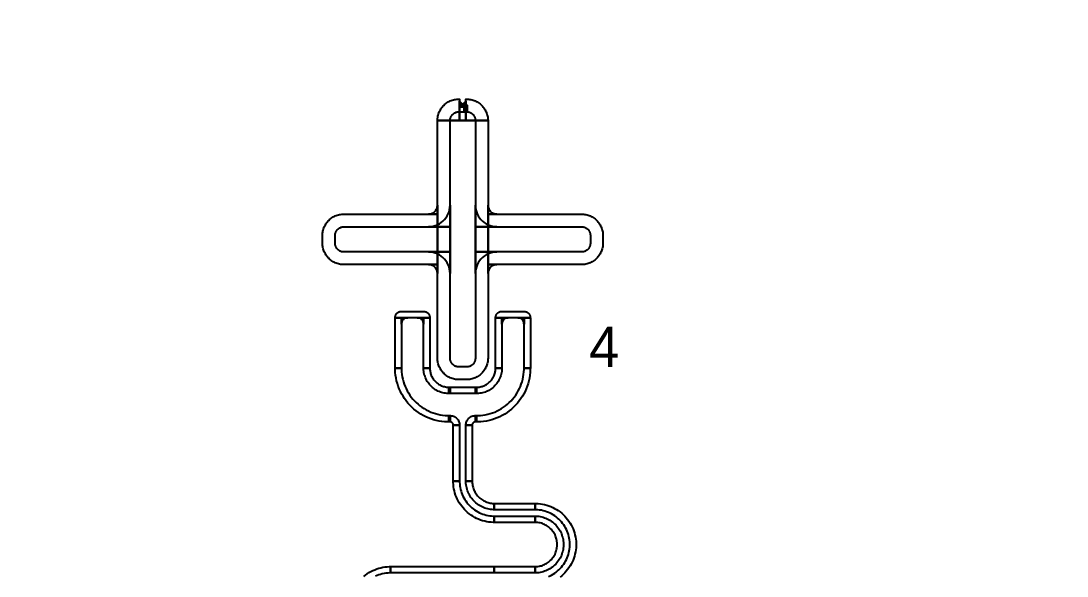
# Model space of a CAD drawing. Extents: x -50000 to 50000, y -50000 to 50000.
# Drawn here: x -27194 to -25538, y -31505 to -30626 of the extents above; entities that cross this region are included whole.
import ezdxf

# ---------------------------------------------------------------- set-up
doc = ezdxf.new("R2010")
doc.units = 0
for name, color, linetype in [('BASEMETAL', 3, 'CONTINUOUS'), ('FRAME', 14, 'CONTINUOUS'), ('SECONDLAYER', 7, 'CONTINUOUS')]:
    doc.layers.add(name, color=color, linetype=linetype)

# ---------------------------------------------------------------- blocks, each defined once
blk = doc.blocks.new('CHIP_QSEARCH')
at = {"layer": 'BASEMETAL'}
for points in [[(2165, 5116), (2165.047, 5117.779), (2165.186, 5119.554), (2165.419, 5121.319), (2165.743, 5123.069), (2166.159, 5124.8), (2166.664, 5126.507), (2167.258, 5128.185), (2167.939, 5129.829), (2168.706, 5131.436), (2169.555, 5133), (2170.485, 5134.518), (2171.493, 5135.985), (2172.577, 5137.397), (2173.733, 5138.75), (2174.958, 5140.042), (2176.25, 5141.267), (2177.603, 5142.423), (2179.015, 5143.507), (2180.482, 5144.515), (2182, 5145.445), (2183.564, 5146.294), (2185.171, 5147.061), (2186.815, 5147.742), (2188.493, 5148.336), (2190.2, 5148.841), (2191.931, 5149.257), (2193.681, 5149.581), (2195.446, 5149.814), (2197.221, 5149.953), (2199, 5150), (2200, 5150), (2200, 5116)], [(2210, 5116), (2210, 5150), (2211, 5150), (2212.779, 5149.953), (2214.554, 5149.814), (2216.319, 5149.581), (2218.069, 5149.257), (2219.8, 5148.841), (2221.507, 5148.336), (2223.185, 5147.742), (2224.829, 5147.061), (2226.436, 5146.294), (2228, 5145.445), (2229.518, 5144.515), (2230.985, 5143.507), (2232.397, 5142.423), (2233.75, 5141.267), (2235.042, 5140.042), (2236.267, 5138.75), (2237.423, 5137.397), (2238.507, 5135.985), (2239.515, 5134.518), (2240.445, 5133), (2241.294, 5131.436), (2242.061, 5129.829), (2242.742, 5128.185), (2243.336, 5126.507), (2243.841, 5124.8), (2244.257, 5123.069), (2244.581, 5121.319), (2244.814, 5119.554), (2244.953, 5117.779), (2245, 5116)], [(2200, 5142.5), (2200, 5146.5), (2204.3, 5142.5)], [(2200, 5137.5), (2200, 5142.5), (2204.3, 5142.5), (2204.3, 5137.5)], [(2200, 5116), (2200, 5137.5), (2210, 5137.5), (2210, 5116)], [(2205.7, 5142.5), (2210, 5146.5), (2210, 5142.5)], [(2205.7, 5137.5), (2205.7, 5142.5), (2210, 5142.5), (2210, 5137.5)], [(2199, 4706), (2197.221, 4706.047), (2195.446, 4706.186), (2193.681, 4706.419), (2191.931, 4706.743), (2190.2, 4707.159), (2188.493, 4707.664), (2186.815, 4708.258), (2185.171, 4708.939), (2183.564, 4709.706), (2182, 4710.555), (2180.482, 4711.485), (2179.015, 4712.493), (2177.603, 4713.577), (2176.25, 4714.733), (2174.958, 4715.958), (2173.733, 4717.25), (2172.577, 4718.603), (2171.493, 4720.015), (2170.485, 4721.482), (2169.555, 4723), (2168.706, 4724.564), (2167.939, 4726.171), (2167.258, 4727.815), (2166.664, 4729.493), (2166.159, 4731.2), (2165.743, 4732.931), (2165.419, 4734.681), (2165.186, 4736.446), (2165.047, 4738.221), (2165, 4740), (2165, 5116), (2245, 5116), (2245, 4740), (2244.953, 4738.221), (2244.814, 4736.446), (2244.581, 4734.681), (2244.257, 4732.931), (2243.841, 4731.2), (2243.336, 4729.493), (2242.742, 4727.815), (2242.061, 4726.171), (2241.294, 4724.564), (2240.445, 4723), (2239.515, 4721.482), (2238.507, 4720.015), (2237.423, 4718.603), (2236.267, 4717.25), (2235.042, 4715.958), (2233.75, 4714.733), (2232.397, 4713.577), (2230.985, 4712.493), (2229.518, 4711.485), (2228, 4710.555), (2226.436, 4709.706), (2224.829, 4708.939), (2223.185, 4708.258), (2221.507, 4707.664), (2219.8, 4707.159), (2218.069, 4706.743), (2216.319, 4706.419), (2214.554, 4706.186), (2212.779, 4706.047), (2211, 4706)], [(2017, 4888), (2015.221, 4888.047), (2013.446, 4888.186), (2011.681, 4888.419), (2009.931, 4888.743), (2008.2, 4889.159), (2006.493, 4889.664), (2004.815, 4890.258), (2003.171, 4890.939), (2001.564, 4891.706), (2000, 4892.555), (1998.482, 4893.485), (1997.015, 4894.493), (1995.603, 4895.577), (1994.25, 4896.733), (1992.958, 4897.958), (1991.733, 4899.25), (1990.577, 4900.603), (1989.493, 4902.015), (1988.485, 4903.482), (1987.555, 4905), (1986.706, 4906.564), (1985.939, 4908.171), (1985.258, 4909.815), (1984.664, 4911.493), (1984.159, 4913.2), (1983.743, 4914.931), (1983.419, 4916.681), (1983.186, 4918.446), (1983.047, 4920.221), (1983, 4922), (1983, 4934), (1983.047, 4935.779), (1983.186, 4937.554), (1983.419, 4939.319), (1983.743, 4941.069), (1984.159, 4942.8), (1984.664, 4944.507), (1985.258, 4946.185), (1985.939, 4947.829), (1986.706, 4949.436), (1987.555, 4951), (1988.485, 4952.518), (1989.493, 4953.985), (1990.577, 4955.397), (1991.733, 4956.75), (1992.958, 4958.042), (1994.25, 4959.267), (1995.603, 4960.423), (1997.015, 4961.507), (1998.482, 4962.515), (2000, 4963.445), (2001.564, 4964.294), (2003.171, 4965.061), (2004.815, 4965.742), (2006.493, 4966.336), (2008.2, 4966.841), (2009.931, 4967.257), (2011.681, 4967.581), (2013.446, 4967.814), (2015.221, 4967.953), (2017, 4968), (2165, 4968), (2165, 4888)], [(2151, 4968), (2152.463, 4968.077), (2153.911, 4968.306), (2155.326, 4968.685), (2156.694, 4969.21), (2158, 4969.876), (2159.229, 4970.674), (2160.368, 4971.596), (2161.404, 4972.632), (2162.326, 4973.771), (2163.124, 4975), (2163.79, 4976.306), (2164.315, 4977.674), (2164.694, 4979.089), (2164.923, 4980.537), (2165, 4982), (2165, 4968)], [(2245, 4968), (2245, 4982), (2245.077, 4980.537), (2245.306, 4979.089), (2245.685, 4977.674), (2246.21, 4976.306), (2246.876, 4975), (2247.674, 4973.771), (2248.596, 4972.632), (2249.632, 4971.596), (2250.771, 4970.674), (2252, 4969.876), (2253.306, 4969.21), (2254.674, 4968.685), (2256.089, 4968.306), (2257.537, 4968.077), (2259, 4968)], [(2245, 4888), (2245, 4968), (2393, 4968), (2394.779, 4967.953), (2396.554, 4967.814), (2398.319, 4967.581), (2400.069, 4967.257), (2401.8, 4966.841), (2403.507, 4966.336), (2405.185, 4965.742), (2406.829, 4965.061), (2408.436, 4964.294), (2410, 4963.445), (2411.518, 4962.515), (2412.985, 4961.507), (2414.397, 4960.423), (2415.75, 4959.267), (2417.042, 4958.042), (2418.267, 4956.75), (2419.423, 4955.397), (2420.507, 4953.985), (2421.515, 4952.518), (2422.445, 4951), (2423.294, 4949.436), (2424.061, 4947.829), (2424.742, 4946.185), (2425.336, 4944.507), (2425.841, 4942.8), (2426.257, 4941.069), (2426.581, 4939.319), (2426.814, 4937.554), (2426.953, 4935.779), (2427, 4934), (2427, 4922), (2426.953, 4920.221), (2426.814, 4918.446), (2426.581, 4916.681), (2426.257, 4914.931), (2425.841, 4913.2), (2425.336, 4911.493), (2424.742, 4909.815), (2424.061, 4908.171), (2423.294, 4906.564), (2422.445, 4905), (2421.515, 4903.482), (2420.507, 4902.015), (2419.423, 4900.603), (2418.267, 4899.25), (2417.042, 4897.958), (2415.75, 4896.733), (2414.397, 4895.577), (2412.985, 4894.493), (2411.518, 4893.485), (2410, 4892.555), (2408.436, 4891.706), (2406.829, 4890.939), (2405.185, 4890.258), (2403.507, 4889.664), (2401.8, 4889.159), (2400.069, 4888.743), (2398.319, 4888.419), (2396.554, 4888.186), (2394.779, 4888.047), (2393, 4888)], [(2165, 4874), (2164.923, 4875.463), (2164.694, 4876.911), (2164.315, 4878.326), (2163.79, 4879.694), (2163.124, 4881), (2162.326, 4882.229), (2161.404, 4883.368), (2160.368, 4884.404), (2159.229, 4885.326), (2158, 4886.124), (2156.694, 4886.79), (2155.326, 4887.315), (2153.911, 4887.694), (2152.463, 4887.923), (2151, 4888), (2165, 4888)], [(2245, 4874), (2245, 4888), (2259, 4888), (2257.537, 4887.923), (2256.089, 4887.694), (2254.674, 4887.315), (2253.306, 4886.79), (2252, 4886.124), (2250.771, 4885.326), (2249.632, 4884.404), (2248.596, 4883.368), (2247.674, 4882.229), (2246.876, 4881), (2246.21, 4879.694), (2245.685, 4878.326), (2245.306, 4876.911), (2245.077, 4875.463)], [(2098, 4804), (2098.014, 4804.523), (2098.055, 4805.045), (2098.123, 4805.564), (2098.219, 4806.079), (2098.341, 4806.588), (2098.489, 4807.09), (2098.664, 4807.584), (2098.865, 4808.067), (2099.09, 4808.54), (2099.34, 4809), (2099.613, 4809.446), (2099.91, 4809.878), (2100.229, 4810.293), (2100.569, 4810.691), (2100.929, 4811.071), (2101.309, 4811.431), (2101.707, 4811.771), (2102.122, 4812.09), (2102.554, 4812.387), (2103, 4812.66), (2103.46, 4812.91), (2103.933, 4813.135), (2104.416, 4813.336), (2104.91, 4813.511), (2105.412, 4813.659), (2105.921, 4813.781), (2106.436, 4813.877), (2106.955, 4813.945), (2107.477, 4813.986), (2108, 4814), (2143, 4814), (2143.523, 4813.986), (2144.045, 4813.945), (2144.564, 4813.877), (2145.079, 4813.781), (2145.588, 4813.659), (2146.09, 4813.511), (2146.584, 4813.336), (2147.067, 4813.135), (2147.54, 4812.91), (2148, 4812.66), (2148.446, 4812.387), (2148.878, 4812.09), (2149.293, 4811.771), (2149.691, 4811.431), (2150.071, 4811.071), (2150.431, 4810.691), (2150.771, 4810.293), (2151.09, 4809.878), (2151.387, 4809.446), (2151.66, 4809), (2151.91, 4808.54), (2152.135, 4808.067), (2152.336, 4807.584), (2152.511, 4807.09), (2152.659, 4806.588), (2152.781, 4806.079), (2152.877, 4805.564), (2152.945, 4805.045), (2152.986, 4804.523), (2153, 4804)], [(2098, 4724), (2098, 4804), (2108, 4804), (2108, 4724)], [(2108, 4794), (2108, 4804), (2118, 4804), (2116.955, 4803.945), (2115.921, 4803.781), (2114.91, 4803.511), (2113.933, 4803.135), (2113, 4802.66), (2112.122, 4802.09), (2111.309, 4801.431), (2110.569, 4800.691), (2109.91, 4799.878), (2109.34, 4799), (2108.865, 4798.067), (2108.489, 4797.09), (2108.219, 4796.079), (2108.055, 4795.045)], [(2143, 4794), (2142.945, 4795.045), (2142.781, 4796.079), (2142.511, 4797.09), (2142.135, 4798.067), (2141.66, 4799), (2141.09, 4799.878), (2140.431, 4800.691), (2139.691, 4801.431), (2138.878, 4802.09), (2138, 4802.66), (2137.067, 4803.135), (2136.09, 4803.511), (2135.079, 4803.781), (2134.045, 4803.945), (2133, 4804), (2143, 4804)], [(2143, 4724), (2143, 4804), (2153, 4804), (2153, 4724)], [(2257, 4804), (2257.014, 4804.523), (2257.055, 4805.045), (2257.123, 4805.564), (2257.219, 4806.079), (2257.341, 4806.588), (2257.489, 4807.09), (2257.664, 4807.584), (2257.865, 4808.067), (2258.09, 4808.54), (2258.34, 4809), (2258.613, 4809.446), (2258.91, 4809.878), (2259.229, 4810.293), (2259.569, 4810.691), (2259.929, 4811.071), (2260.309, 4811.431), (2260.707, 4811.771), (2261.122, 4812.09), (2261.554, 4812.387), (2262, 4812.66), (2262.46, 4812.91), (2262.933, 4813.135), (2263.416, 4813.336), (2263.91, 4813.511), (2264.412, 4813.659), (2264.921, 4813.781), (2265.436, 4813.877), (2265.955, 4813.945), (2266.477, 4813.986), (2267, 4814), (2302, 4814), (2302.523, 4813.986), (2303.045, 4813.945), (2303.564, 4813.877), (2304.079, 4813.781), (2304.588, 4813.659), (2305.09, 4813.511), (2305.584, 4813.336), (2306.067, 4813.135), (2306.54, 4812.91), (2307, 4812.66), (2307.446, 4812.387), (2307.878, 4812.09), (2308.293, 4811.771), (2308.691, 4811.431), (2309.071, 4811.071), (2309.431, 4810.691), (2309.771, 4810.293), (2310.09, 4809.878), (2310.387, 4809.446), (2310.66, 4809), (2310.91, 4808.54), (2311.135, 4808.067), (2311.336, 4807.584), (2311.511, 4807.09), (2311.659, 4806.588), (2311.781, 4806.079), (2311.877, 4805.564), (2311.945, 4805.045), (2311.986, 4804.523), (2312, 4804)], [(2257, 4724), (2257, 4804), (2267, 4804), (2267, 4724)], [(2267, 4794), (2267, 4804), (2277, 4804), (2275.955, 4803.945), (2274.921, 4803.781), (2273.91, 4803.511), (2272.933, 4803.135), (2272, 4802.66), (2271.122, 4802.09), (2270.309, 4801.431), (2269.569, 4800.691), (2268.91, 4799.878), (2268.34, 4799), (2267.865, 4798.067), (2267.489, 4797.09), (2267.219, 4796.079), (2267.055, 4795.045)], [(2302, 4794), (2301.945, 4795.045), (2301.781, 4796.079), (2301.511, 4797.09), (2301.135, 4798.067), (2300.66, 4799), (2300.09, 4799.878), (2299.431, 4800.691), (2298.691, 4801.431), (2297.878, 4802.09), (2297, 4802.66), (2296.067, 4803.135), (2295.09, 4803.511), (2294.079, 4803.781), (2293.045, 4803.945), (2292, 4804), (2302, 4804)], [(2302, 4724), (2302, 4804), (2312, 4804), (2312, 4724)], [(2183, 4639), (2180.775, 4639.029), (2176.331, 4639.262), (2171.905, 4639.727), (2167.51, 4640.423), (2163.157, 4641.349), (2158.859, 4642.5), (2154.626, 4643.875), (2150.472, 4645.47), (2146.407, 4647.28), (2142.442, 4649.301), (2138.588, 4651.526), (2134.855, 4653.949), (2131.255, 4656.565), (2127.797, 4659.365), (2124.49, 4662.343), (2121.343, 4665.49), (2118.365, 4668.797), (2115.565, 4672.255), (2112.949, 4675.855), (2110.526, 4679.588), (2108.301, 4683.442), (2106.28, 4687.407), (2104.47, 4691.472), (2102.875, 4695.626), (2101.5, 4699.859), (2100.349, 4704.157), (2099.423, 4708.51), (2098.727, 4712.905), (2098.262, 4717.331), (2098.029, 4721.775), (2098, 4724), (2108, 4724), (2108.026, 4722.037), (2108.231, 4718.116), (2108.642, 4714.211), (2109.256, 4710.332), (2110.072, 4706.492), (2111.089, 4702.699), (2112.302, 4698.964), (2113.709, 4695.299), (2115.306, 4691.712), (2117.089, 4688.213), (2119.052, 4684.813), (2121.191, 4681.52), (2123.498, 4678.343), (2125.97, 4675.291), (2128.597, 4672.373), (2131.373, 4669.597), (2134.291, 4666.97), (2137.343, 4664.498), (2140.52, 4662.191), (2143.813, 4660.052), (2147.213, 4658.089), (2150.712, 4656.306), (2154.299, 4654.709), (2157.964, 4653.302), (2161.699, 4652.089), (2165.492, 4651.072), (2169.332, 4650.256), (2173.211, 4649.642), (2177.116, 4649.231), (2181.037, 4649.026), (2183, 4649)], [(2183, 4684), (2181.953, 4684.014), (2179.862, 4684.123), (2177.779, 4684.342), (2175.711, 4684.67), (2173.662, 4685.105), (2171.639, 4685.647), (2169.648, 4686.294), (2167.693, 4687.045), (2165.78, 4687.897), (2163.914, 4688.847), (2162.1, 4689.894), (2160.344, 4691.035), (2158.65, 4692.266), (2157.022, 4693.584), (2155.466, 4694.985), (2153.985, 4696.466), (2152.584, 4698.022), (2151.266, 4699.65), (2150.035, 4701.344), (2148.894, 4703.1), (2147.847, 4704.914), (2146.897, 4706.78), (2146.045, 4708.693), (2145.294, 4710.648), (2144.647, 4712.639), (2144.105, 4714.662), (2143.67, 4716.711), (2143.342, 4718.779), (2143.123, 4720.862), (2143.014, 4722.953), (2143, 4724), (2153, 4724), (2153.01, 4723.215), (2153.092, 4721.646), (2153.257, 4720.084), (2153.502, 4718.533), (2153.829, 4716.997), (2154.235, 4715.48), (2154.721, 4713.986), (2155.284, 4712.519), (2155.922, 4711.085), (2156.635, 4709.685), (2157.421, 4708.325), (2158.276, 4707.008), (2159.199, 4705.737), (2160.188, 4704.517), (2161.239, 4703.349), (2162.349, 4702.239), (2163.517, 4701.188), (2164.737, 4700.199), (2166.008, 4699.276), (2167.325, 4698.421), (2168.685, 4697.635), (2170.085, 4696.922), (2171.519, 4696.284), (2172.986, 4695.721), (2174.48, 4695.235), (2175.997, 4694.829), (2177.533, 4694.502), (2179.084, 4694.257), (2180.646, 4694.092), (2182.215, 4694.01), (2183, 4694)], [(2227, 4639), (2227, 4649), (2228.963, 4649.026), (2232.884, 4649.231), (2236.789, 4649.642), (2240.668, 4650.256), (2244.508, 4651.072), (2248.301, 4652.089), (2252.036, 4653.302), (2255.701, 4654.709), (2259.288, 4656.306), (2262.787, 4658.089), (2266.187, 4660.052), (2269.48, 4662.191), (2272.657, 4664.498), (2275.709, 4666.97), (2278.627, 4669.597), (2281.403, 4672.373), (2284.03, 4675.291), (2286.502, 4678.343), (2288.809, 4681.52), (2290.948, 4684.813), (2292.911, 4688.213), (2294.694, 4691.712), (2296.291, 4695.299), (2297.698, 4698.964), (2298.911, 4702.699), (2299.928, 4706.492), (2300.744, 4710.332), (2301.358, 4714.211), (2301.769, 4718.116), (2301.974, 4722.037), (2302, 4724), (2312, 4724), (2311.971, 4721.775), (2311.738, 4717.331), (2311.273, 4712.905), (2310.577, 4708.51), (2309.651, 4704.157), (2308.5, 4699.859), (2307.125, 4695.626), (2305.53, 4691.472), (2303.72, 4687.407), (2301.699, 4683.442), (2299.474, 4679.588), (2297.051, 4675.855), (2294.435, 4672.255), (2291.635, 4668.797), (2288.657, 4665.49), (2285.51, 4662.343), (2282.203, 4659.365), (2278.745, 4656.565), (2275.145, 4653.949), (2271.412, 4651.526), (2267.558, 4649.301), (2263.593, 4647.28), (2259.528, 4645.47), (2255.374, 4643.875), (2251.141, 4642.5), (2246.843, 4641.349), (2242.49, 4640.423), (2238.095, 4639.727), (2233.669, 4639.262), (2229.225, 4639.029)], [(2227, 4684), (2227, 4694), (2227.785, 4694.01), (2229.354, 4694.092), (2230.916, 4694.257), (2232.467, 4694.502), (2234.003, 4694.829), (2235.52, 4695.235), (2237.014, 4695.721), (2238.481, 4696.284), (2239.915, 4696.922), (2241.315, 4697.635), (2242.675, 4698.421), (2243.992, 4699.276), (2245.263, 4700.199), (2246.483, 4701.188), (2247.651, 4702.239), (2248.761, 4703.349), (2249.812, 4704.517), (2250.801, 4705.737), (2251.724, 4707.008), (2252.579, 4708.325), (2253.365, 4709.685), (2254.078, 4711.085), (2254.716, 4712.519), (2255.279, 4713.986), (2255.765, 4715.48), (2256.171, 4716.997), (2256.498, 4718.533), (2256.743, 4720.084), (2256.908, 4721.646), (2256.99, 4723.215), (2257, 4724), (2267, 4724), (2266.986, 4722.953), (2266.877, 4720.862), (2266.658, 4718.779), (2266.33, 4716.711), (2265.895, 4714.662), (2265.353, 4712.639), (2264.706, 4710.648), (2263.955, 4708.693), (2263.103, 4706.78), (2262.153, 4704.914), (2261.106, 4703.1), (2259.965, 4701.344), (2258.734, 4699.65), (2257.416, 4698.022), (2256.015, 4696.466), (2254.534, 4694.985), (2252.978, 4693.584), (2251.35, 4692.266), (2249.656, 4691.035), (2247.9, 4689.894), (2246.086, 4688.847), (2244.22, 4687.897), (2242.307, 4687.045), (2240.352, 4686.294), (2238.361, 4685.647), (2236.338, 4685.105), (2234.289, 4684.67), (2232.221, 4684.342), (2230.138, 4684.123), (2228.047, 4684.014)], [(2183, 4684), (2183, 4694), (2185, 4694), (2185, 4684)], [(2185, 4684), (2185, 4694), (2225, 4694), (2225, 4684)], [(2225, 4684), (2225, 4694), (2227, 4694), (2227, 4684)], [(2183, 4639), (2183, 4649), (2185, 4649), (2185, 4639)], [(2190, 4634), (2189.993, 4634.262), (2189.938, 4634.782), (2189.83, 4635.294), (2189.668, 4635.792), (2189.455, 4636.27), (2189.193, 4636.723), (2188.886, 4637.147), (2188.536, 4637.536), (2188.147, 4637.886), (2187.723, 4638.193), (2187.27, 4638.455), (2186.792, 4638.668), (2186.294, 4638.83), (2185.782, 4638.938), (2185.262, 4638.993), (2185, 4639), (2185, 4649), (2185.785, 4648.979), (2187.347, 4648.815), (2188.882, 4648.489), (2190.376, 4648.004), (2191.81, 4647.365), (2193.17, 4646.58), (2194.44, 4645.657), (2195.607, 4644.607), (2196.657, 4643.44), (2197.58, 4642.17), (2198.365, 4640.81), (2199.004, 4639.376), (2199.489, 4637.882), (2199.815, 4636.347), (2199.979, 4634.785), (2200, 4634)], [(2210, 4634), (2210.021, 4634.785), (2210.185, 4636.347), (2210.511, 4637.882), (2210.996, 4639.376), (2211.635, 4640.81), (2212.42, 4642.17), (2213.343, 4643.44), (2214.393, 4644.607), (2215.56, 4645.657), (2216.83, 4646.58), (2218.19, 4647.365), (2219.624, 4648.004), (2221.118, 4648.489), (2222.653, 4648.815), (2224.215, 4648.979), (2225, 4649), (2225, 4639), (2224.738, 4638.993), (2224.218, 4638.938), (2223.706, 4638.83), (2223.208, 4638.668), (2222.73, 4638.455), (2222.277, 4638.193), (2221.853, 4637.886), (2221.464, 4637.536), (2221.114, 4637.147), (2220.807, 4636.723), (2220.545, 4636.27), (2220.332, 4635.792), (2220.17, 4635.294), (2220.062, 4634.782), (2220.007, 4634.262), (2220, 4634)], [(2225, 4639), (2225, 4649), (2227, 4649), (2227, 4639)], [(2190, 4545), (2190, 4634), (2200, 4634), (2200, 4545)], [(2210, 4545), (2210, 4634), (2220, 4634), (2220, 4545)], [(2255, 4480), (2253.298, 4480.022), (2249.9, 4480.2), (2246.516, 4480.556), (2243.155, 4481.088), (2239.826, 4481.796), (2236.539, 4482.677), (2233.303, 4483.728), (2230.126, 4484.948), (2227.017, 4486.332), (2223.985, 4487.877), (2221.038, 4489.578), (2218.184, 4491.432), (2215.431, 4493.432), (2212.786, 4495.574), (2210.257, 4497.851), (2207.851, 4500.257), (2205.574, 4502.786), (2203.432, 4505.431), (2201.432, 4508.184), (2199.578, 4511.038), (2197.877, 4513.985), (2196.332, 4517.017), (2194.948, 4520.126), (2193.728, 4523.303), (2192.677, 4526.539), (2191.796, 4529.826), (2191.088, 4533.155), (2190.556, 4536.516), (2190.2, 4539.9), (2190.022, 4543.298), (2190, 4545), (2200, 4545), (2200.019, 4543.56), (2200.17, 4540.685), (2200.471, 4537.821), (2200.921, 4534.977), (2201.52, 4532.161), (2202.265, 4529.379), (2203.155, 4526.641), (2204.187, 4523.952), (2205.358, 4521.322), (2206.665, 4518.756), (2208.105, 4516.263), (2209.673, 4513.848), (2211.366, 4511.518), (2213.178, 4509.28), (2215.104, 4507.14), (2217.14, 4505.104), (2219.28, 4503.178), (2221.518, 4501.366), (2223.848, 4499.673), (2226.263, 4498.105), (2228.756, 4496.665), (2231.322, 4495.358), (2233.952, 4494.187), (2236.641, 4493.155), (2239.379, 4492.265), (2242.161, 4491.52), (2244.977, 4490.921), (2247.821, 4490.471), (2250.685, 4490.17), (2253.56, 4490.019), (2255, 4490)], [(2255, 4500), (2253.822, 4500.015), (2251.469, 4500.139), (2249.126, 4500.385), (2246.799, 4500.754), (2244.495, 4501.243), (2242.219, 4501.853), (2239.979, 4502.581), (2237.779, 4503.425), (2235.627, 4504.384), (2233.528, 4505.453), (2231.488, 4506.631), (2229.512, 4507.914), (2227.606, 4509.299), (2225.775, 4510.782), (2224.024, 4512.358), (2222.358, 4514.024), (2220.782, 4515.775), (2219.299, 4517.606), (2217.914, 4519.512), (2216.631, 4521.488), (2215.453, 4523.528), (2214.384, 4525.627), (2213.425, 4527.779), (2212.581, 4529.979), (2211.853, 4532.219), (2211.243, 4534.495), (2210.754, 4536.799), (2210.385, 4539.126), (2210.139, 4541.469), (2210.015, 4543.822), (2210, 4545), (2220, 4545), (2220.012, 4544.084), (2220.108, 4542.254), (2220.299, 4540.432), (2220.586, 4538.622), (2220.967, 4536.829), (2221.441, 4535.059), (2222.008, 4533.317), (2222.664, 4531.606), (2223.41, 4529.932), (2224.241, 4528.299), (2225.158, 4526.713), (2226.156, 4525.176), (2227.233, 4523.693), (2228.386, 4522.269), (2229.612, 4520.908), (2230.908, 4519.612), (2232.269, 4518.386), (2233.693, 4517.233), (2235.176, 4516.156), (2236.713, 4515.158), (2238.299, 4514.241), (2239.932, 4513.41), (2241.606, 4512.664), (2243.317, 4512.008), (2245.059, 4511.441), (2246.829, 4510.967), (2248.622, 4510.586), (2250.432, 4510.299), (2252.254, 4510.108), (2254.084, 4510.012), (2255, 4510)], [(2255, 4500), (2255, 4510), (2319.484, 4510), (2319.484, 4500)], [(2255, 4480), (2255, 4490), (2319.484, 4490), (2319.484, 4480)], [(2319.484, 4400), (2319.484, 4410), (2320.4, 4410.012), (2322.23, 4410.108), (2324.052, 4410.299), (2325.862, 4410.586), (2327.655, 4410.967), (2329.425, 4411.441), (2331.167, 4412.008), (2332.878, 4412.664), (2334.552, 4413.41), (2336.185, 4414.241), (2337.771, 4415.158), (2339.308, 4416.156), (2340.791, 4417.233), (2342.215, 4418.386), (2343.576, 4419.612), (2344.872, 4420.908), (2346.098, 4422.269), (2347.251, 4423.693), (2348.328, 4425.176), (2349.326, 4426.713), (2350.243, 4428.299), (2351.074, 4429.932), (2351.82, 4431.606), (2352.476, 4433.317), (2353.043, 4435.059), (2353.517, 4436.829), (2353.898, 4438.622), (2354.185, 4440.432), (2354.376, 4442.254), (2354.472, 4444.084), (2354.472, 4445.916), (2354.376, 4447.746), (2354.185, 4449.568), (2353.898, 4451.378), (2353.517, 4453.171), (2353.043, 4454.941), (2352.476, 4456.683), (2351.82, 4458.394), (2351.074, 4460.068), (2350.243, 4461.701), (2349.326, 4463.287), (2348.328, 4464.824), (2347.251, 4466.307), (2346.098, 4467.731), (2344.872, 4469.092), (2343.576, 4470.388), (2342.215, 4471.614), (2340.791, 4472.767), (2339.308, 4473.844), (2337.771, 4474.842), (2336.185, 4475.759), (2334.552, 4476.59), (2332.878, 4477.336), (2331.167, 4477.992), (2329.425, 4478.559), (2327.655, 4479.033), (2325.862, 4479.414), (2324.052, 4479.701), (2322.23, 4479.892), (2320.4, 4479.988), (2319.484, 4480), (2319.484, 4490), (2320.662, 4489.985), (2323.015, 4489.861), (2325.358, 4489.615), (2327.685, 4489.246), (2329.989, 4488.757), (2332.265, 4488.147), (2334.505, 4487.419), (2336.705, 4486.575), (2338.857, 4485.616), (2340.956, 4484.547), (2342.996, 4483.369), (2344.972, 4482.086), (2346.878, 4480.701), (2348.709, 4479.218), (2350.46, 4477.642), (2352.126, 4475.976), (2353.702, 4474.225), (2355.185, 4472.394), (2356.57, 4470.488), (2357.853, 4468.512), (2359.031, 4466.472), (2360.1, 4464.373), (2361.059, 4462.221), (2361.903, 4460.021), (2362.631, 4457.781), (2363.241, 4455.505), (2363.73, 4453.201), (2364.099, 4450.874), (2364.345, 4448.531), (2364.469, 4446.178), (2364.469, 4443.822), (2364.345, 4441.469), (2364.099, 4439.126), (2363.73, 4436.799), (2363.241, 4434.495), (2362.631, 4432.219), (2361.903, 4429.979), (2361.059, 4427.779), (2360.1, 4425.627), (2359.031, 4423.528), (2357.853, 4421.488), (2356.57, 4419.512), (2355.185, 4417.606), (2353.702, 4415.775), (2352.126, 4414.024), (2350.46, 4412.358), (2348.709, 4410.782), (2346.878, 4409.299), (2344.972, 4407.914), (2342.996, 4406.631), (2340.956, 4405.453), (2338.857, 4404.384), (2336.705, 4403.425), (2334.505, 4402.581), (2332.265, 4401.853), (2329.989, 4401.243), (2327.685, 4400.754), (2325.358, 4400.385), (2323.015, 4400.139), (2320.662, 4400.015)], [(2090.516, 4400), (2090.516, 4410), (2255, 4410), (2255, 4400)], [(2255, 4400), (2255, 4410), (2319.484, 4410), (2319.484, 4400)]]:
    blk.add_lwpolyline(points, close=True, dxfattribs=at)
for points in [[(2340.532, 4394.187), (2343.162, 4395.358), (2345.728, 4396.665), (2348.221, 4398.105), (2350.636, 4399.673), (2352.966, 4401.366), (2355.204, 4403.178), (2357.343, 4405.104), (2359.38, 4407.14), (2361.306, 4409.28), (2363.118, 4411.518), (2364.811, 4413.848), (2366.379, 4416.263), (2367.819, 4418.756), (2369.126, 4421.322), (2370.297, 4423.952), (2371.329, 4426.641), (2372.219, 4429.379), (2372.964, 4432.161), (2373.563, 4434.977), (2374.013, 4437.821), (2374.314, 4440.685), (2374.465, 4443.56), (2374.465, 4446.44), (2374.314, 4449.315), (2374.013, 4452.179), (2373.563, 4455.023), (2372.964, 4457.839), (2372.219, 4460.621), (2371.329, 4463.359), (2370.297, 4466.048), (2369.126, 4468.678), (2367.819, 4471.244), (2366.379, 4473.737), (2364.811, 4476.152), (2363.118, 4478.482), (2361.306, 4480.72), (2359.38, 4482.86), (2357.343, 4484.896), (2355.204, 4486.822), (2352.966, 4488.634), (2350.636, 4490.327), (2348.221, 4491.895), (2345.728, 4493.335), (2343.162, 4494.642), (2340.532, 4495.813), (2337.843, 4496.845), (2335.105, 4497.735), (2332.323, 4498.48), (2329.507, 4499.079), (2326.663, 4499.529), (2323.799, 4499.83), (2320.924, 4499.981), (2319.484, 4500), (2319.484, 4510), (2321.185, 4509.978), (2324.584, 4509.8), (2327.968, 4509.444), (2331.329, 4508.912), (2334.658, 4508.204), (2337.945, 4507.323), (2341.181, 4506.272), (2344.358, 4505.052), (2347.467, 4503.668), (2350.499, 4502.123), (2353.446, 4500.422), (2356.3, 4498.568), (2359.053, 4496.568), (2361.698, 4494.426), (2364.227, 4492.149), (2366.633, 4489.743), (2368.91, 4487.214), (2371.052, 4484.569), (2373.052, 4481.816), (2374.906, 4478.962), (2376.607, 4476.015), (2378.152, 4472.983), (2379.536, 4469.874), (2380.756, 4466.697), (2381.807, 4463.461), (2382.688, 4460.174), (2383.396, 4456.845), (2383.928, 4453.484), (2384.284, 4450.1), (2384.462, 4446.702), (2384.462, 4443.298), (2384.284, 4439.9), (2383.928, 4436.516), (2383.396, 4433.155), (2382.688, 4429.826), (2381.807, 4426.539), (2380.756, 4423.303), (2379.536, 4420.126), (2378.152, 4417.017), (2376.607, 4413.985), (2374.906, 4411.038), (2373.052, 4408.184), (2371.052, 4405.431), (2368.91, 4402.786), (2366.633, 4400.257), (2364.227, 4397.851), (2361.698, 4395.574), (2359.053, 4393.432)], [(2048.302, 4394.426), (2050.947, 4396.568), (2053.7, 4398.568), (2056.554, 4400.422), (2059.501, 4402.123), (2062.533, 4403.668), (2065.642, 4405.052), (2068.819, 4406.272), (2072.055, 4407.323), (2075.342, 4408.204), (2078.671, 4408.912), (2082.032, 4409.444), (2085.416, 4409.8), (2088.815, 4409.978), (2090.516, 4410), (2090.516, 4400), (2089.076, 4399.981), (2086.201, 4399.83), (2083.337, 4399.529), (2080.493, 4399.079), (2077.677, 4398.48), (2074.895, 4397.735), (2072.157, 4396.845), (2069.468, 4395.813), (2066.838, 4394.642)]]:
    blk.add_lwpolyline(points, dxfattribs=at)
at = {"layer": 'SECONDLAYER'}
for points in [[(2202.75, 5139.525), (2202.75, 5140.475), (2204.3, 5140.475), (2204.3, 5139.525)], [(2204.3, 5139.525), (2204.3, 5140.475), (2205.7, 5140.475), (2205.7, 5139.525)], [(2205.7, 5139.525), (2205.7, 5140.475), (2207.25, 5140.475), (2207.25, 5139.525)], [(2207.25, 5130), (2207.25, 5140.475), (2212.25, 5140.475), (2212.25, 5130)], [(2199, 4726), (2198.267, 4726.019), (2197.537, 4726.077), (2196.81, 4726.172), (2196.089, 4726.306), (2195.377, 4726.477), (2194.674, 4726.685), (2193.983, 4726.93), (2193.306, 4727.21), (2192.644, 4727.526), (2192, 4727.876), (2191.375, 4728.259), (2190.771, 4728.674), (2190.19, 4729.12), (2189.632, 4729.596), (2189.101, 4730.101), (2188.596, 4730.632), (2188.12, 4731.19), (2187.674, 4731.771), (2187.259, 4732.375), (2186.876, 4733), (2186.526, 4733.644), (2186.21, 4734.306), (2185.93, 4734.983), (2185.685, 4735.674), (2185.477, 4736.377), (2185.306, 4737.089), (2185.172, 4737.81), (2185.077, 4738.537), (2185.019, 4739.267), (2185, 4740), (2185, 5116), (2185.019, 5116.733), (2185.077, 5117.463), (2185.172, 5118.19), (2185.306, 5118.911), (2185.477, 5119.623), (2185.685, 5120.326), (2185.93, 5121.017), (2186.21, 5121.694), (2186.526, 5122.356), (2186.876, 5123), (2187.259, 5123.625), (2187.674, 5124.229), (2188.12, 5124.81), (2188.596, 5125.368), (2189.101, 5125.899), (2189.632, 5126.404), (2190.19, 5126.88), (2190.771, 5127.326), (2191.375, 5127.741), (2192, 5128.124), (2192.644, 5128.474), (2193.306, 5128.79), (2193.983, 5129.07), (2194.674, 5129.315), (2195.377, 5129.523), (2196.089, 5129.694), (2196.81, 5129.828), (2197.537, 5129.923), (2198.267, 5129.981), (2199, 5130), (2211, 5130), (2211.733, 5129.981), (2212.463, 5129.923), (2213.19, 5129.828), (2213.911, 5129.694), (2214.623, 5129.523), (2215.326, 5129.315), (2216.017, 5129.07), (2216.694, 5128.79), (2217.356, 5128.474), (2218, 5128.124), (2218.625, 5127.741), (2219.229, 5127.326), (2219.81, 5126.88), (2220.368, 5126.404), (2220.899, 5125.899), (2221.404, 5125.368), (2221.88, 5124.81), (2222.326, 5124.229), (2222.741, 5123.625), (2223.124, 5123), (2223.474, 5122.356), (2223.79, 5121.694), (2224.07, 5121.017), (2224.315, 5120.326), (2224.523, 5119.623), (2224.694, 5118.911), (2224.828, 5118.19), (2224.923, 5117.463), (2224.981, 5116.733), (2225, 5116), (2225, 4740), (2224.981, 4739.267), (2224.923, 4738.537), (2224.828, 4737.81), (2224.694, 4737.089), (2224.523, 4736.377), (2224.315, 4735.674), (2224.07, 4734.983), (2223.79, 4734.306), (2223.474, 4733.644), (2223.124, 4733), (2222.741, 4732.375), (2222.326, 4731.771), (2221.88, 4731.19), (2221.404, 4730.632), (2220.899, 4730.101), (2220.368, 4729.596), (2219.81, 4729.12), (2219.229, 4728.674), (2218.625, 4728.259), (2218, 4727.876), (2217.356, 4727.526), (2216.694, 4727.21), (2216.017, 4726.93), (2215.326, 4726.685), (2214.623, 4726.477), (2213.911, 4726.306), (2213.19, 4726.172), (2212.463, 4726.077), (2211.733, 4726.019), (2211, 4726)], [(2151, 4948), (2154.554, 4948.186), (2158.069, 4948.743), (2161.507, 4949.664), (2164.829, 4950.939), (2168, 4952.555), (2170.985, 4954.493), (2173.75, 4956.733), (2176.267, 4959.25), (2178.507, 4962.015), (2180.445, 4965), (2182.061, 4968.171), (2183.336, 4971.493), (2184.257, 4974.931), (2184.814, 4978.446), (2185, 4982), (2185, 4948)], [(2225, 4948), (2225, 4982), (2225.186, 4978.446), (2225.743, 4974.931), (2226.664, 4971.493), (2227.939, 4968.171), (2229.555, 4965), (2231.493, 4962.015), (2233.733, 4959.25), (2236.25, 4956.733), (2239.015, 4954.493), (2242, 4952.555), (2245.171, 4950.939), (2248.493, 4949.664), (2251.931, 4948.743), (2255.446, 4948.186), (2259, 4948)], [(2017, 4908), (2016.267, 4908.019), (2015.537, 4908.077), (2014.81, 4908.172), (2014.089, 4908.306), (2013.377, 4908.477), (2012.674, 4908.685), (2011.983, 4908.93), (2011.306, 4909.21), (2010.644, 4909.526), (2010, 4909.876), (2009.375, 4910.259), (2008.771, 4910.674), (2008.19, 4911.12), (2007.632, 4911.596), (2007.101, 4912.101), (2006.596, 4912.632), (2006.12, 4913.19), (2005.674, 4913.771), (2005.259, 4914.375), (2004.876, 4915), (2004.526, 4915.644), (2004.21, 4916.306), (2003.93, 4916.983), (2003.685, 4917.674), (2003.477, 4918.377), (2003.306, 4919.089), (2003.172, 4919.81), (2003.077, 4920.537), (2003.019, 4921.267), (2003, 4922), (2003, 4934), (2003.019, 4934.733), (2003.077, 4935.463), (2003.172, 4936.19), (2003.306, 4936.911), (2003.477, 4937.623), (2003.685, 4938.326), (2003.93, 4939.017), (2004.21, 4939.694), (2004.526, 4940.356), (2004.876, 4941), (2005.259, 4941.625), (2005.674, 4942.229), (2006.12, 4942.81), (2006.596, 4943.368), (2007.101, 4943.899), (2007.632, 4944.404), (2008.19, 4944.88), (2008.771, 4945.326), (2009.375, 4945.741), (2010, 4946.124), (2010.644, 4946.474), (2011.306, 4946.79), (2011.983, 4947.07), (2012.674, 4947.315), (2013.377, 4947.523), (2014.089, 4947.694), (2014.81, 4947.828), (2015.537, 4947.923), (2016.267, 4947.981), (2017, 4948), (2185, 4948), (2185, 4908)], [(2225, 4908), (2225, 4948), (2393, 4948), (2393.733, 4947.981), (2394.463, 4947.923), (2395.19, 4947.828), (2395.911, 4947.694), (2396.623, 4947.523), (2397.326, 4947.315), (2398.017, 4947.07), (2398.694, 4946.79), (2399.356, 4946.474), (2400, 4946.124), (2400.625, 4945.741), (2401.229, 4945.326), (2401.81, 4944.88), (2402.368, 4944.404), (2402.899, 4943.899), (2403.404, 4943.368), (2403.88, 4942.81), (2404.326, 4942.229), (2404.741, 4941.625), (2405.124, 4941), (2405.474, 4940.356), (2405.79, 4939.694), (2406.07, 4939.017), (2406.315, 4938.326), (2406.523, 4937.623), (2406.694, 4936.911), (2406.828, 4936.19), (2406.923, 4935.463), (2406.981, 4934.733), (2407, 4934), (2407, 4922), (2406.981, 4921.267), (2406.923, 4920.537), (2406.828, 4919.81), (2406.694, 4919.089), (2406.523, 4918.377), (2406.315, 4917.674), (2406.07, 4916.983), (2405.79, 4916.306), (2405.474, 4915.644), (2405.124, 4915), (2404.741, 4914.375), (2404.326, 4913.771), (2403.88, 4913.19), (2403.404, 4912.632), (2402.899, 4912.101), (2402.368, 4911.596), (2401.81, 4911.12), (2401.229, 4910.674), (2400.625, 4910.259), (2400, 4909.876), (2399.356, 4909.526), (2398.694, 4909.21), (2398.017, 4908.93), (2397.326, 4908.685), (2396.623, 4908.477), (2395.911, 4908.306), (2395.19, 4908.172), (2394.463, 4908.077), (2393.733, 4908.019), (2393, 4908)], [(2185, 4874), (2184.814, 4877.554), (2184.257, 4881.069), (2183.336, 4884.507), (2182.061, 4887.829), (2180.445, 4891), (2178.507, 4893.985), (2176.267, 4896.75), (2173.75, 4899.267), (2170.985, 4901.507), (2168, 4903.445), (2164.829, 4905.061), (2161.507, 4906.336), (2158.069, 4907.257), (2154.554, 4907.814), (2151, 4908), (2185, 4908)], [(2225, 4874), (2225, 4908), (2259, 4908), (2255.446, 4907.814), (2251.931, 4907.257), (2248.493, 4906.336), (2245.171, 4905.061), (2242, 4903.445), (2239.015, 4901.507), (2236.25, 4899.267), (2233.733, 4896.75), (2231.493, 4893.985), (2229.555, 4891), (2227.939, 4887.829), (2226.664, 4884.507), (2225.743, 4881.069), (2225.186, 4877.554)]]:
    blk.add_lwpolyline(points, close=True, dxfattribs=at)
at = {"layer": 'FRAME'}
blk.add_text('4', height=64, dxfattribs=at).set_placement((2405, 4726))

msp = doc.modelspace()

# ---------------------------------------------------------------- linework, layer by layer
at = {"layer": 'FRAME'}
for radius in [50000, 49000]:
    msp.add_circle((0, 0), radius, dxfattribs=at)

# ---------------------------------------------------------------- block references
msp.add_blockref('CHIP_QSEARCH', (-28700, -35900))

doc.saveas('drawing.dxf')
